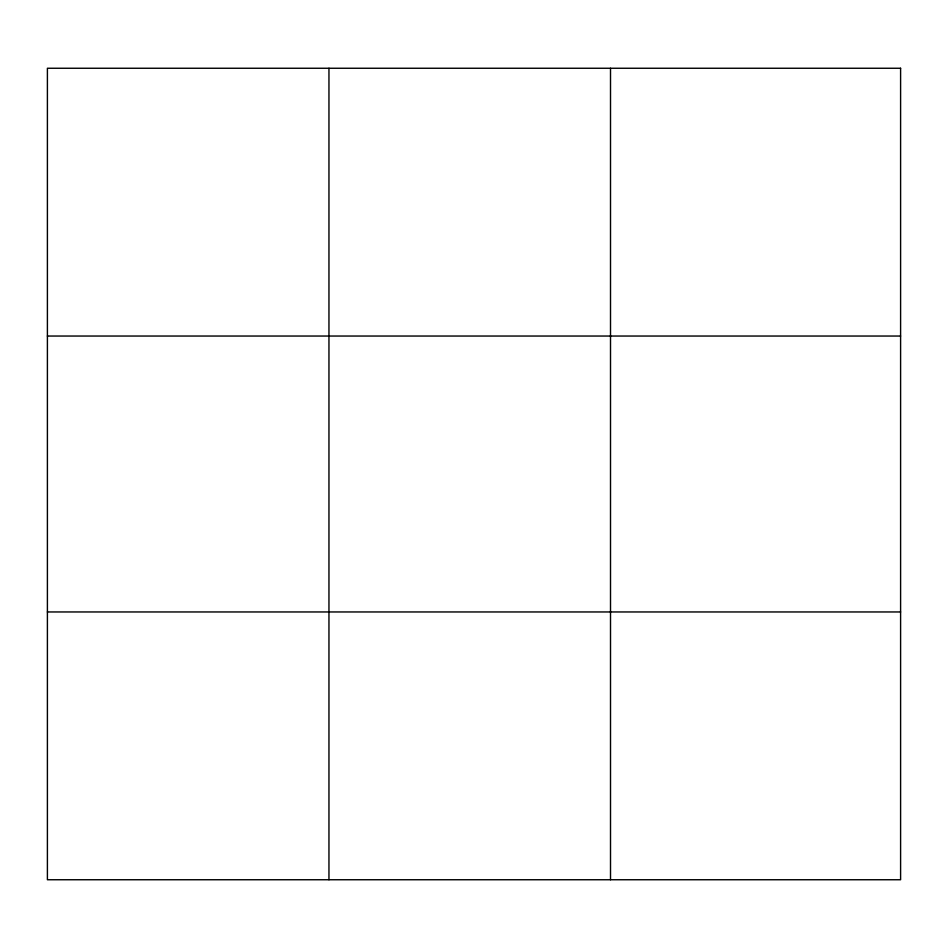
<?xml version="1.0" encoding="UTF-8"?>
<svg xmlns="http://www.w3.org/2000/svg" width="948" height="948" viewBox="0 0 948 948"><rect width="100%" height="100%" fill="white"/><g stroke="black" fill="none" stroke-linecap="round" stroke-linejoin="round"><path stroke-width="1.42" d="M610.512 68.256L610.512 879.744M47.4 336.042L900.6 336.042M47.4 611.958L900.6 611.958M328.956 68.256L328.956 879.744M900.6 68.256L900.6 879.744L47.4 879.744L47.4 68.256L900.6 68.256"/></g></svg>
